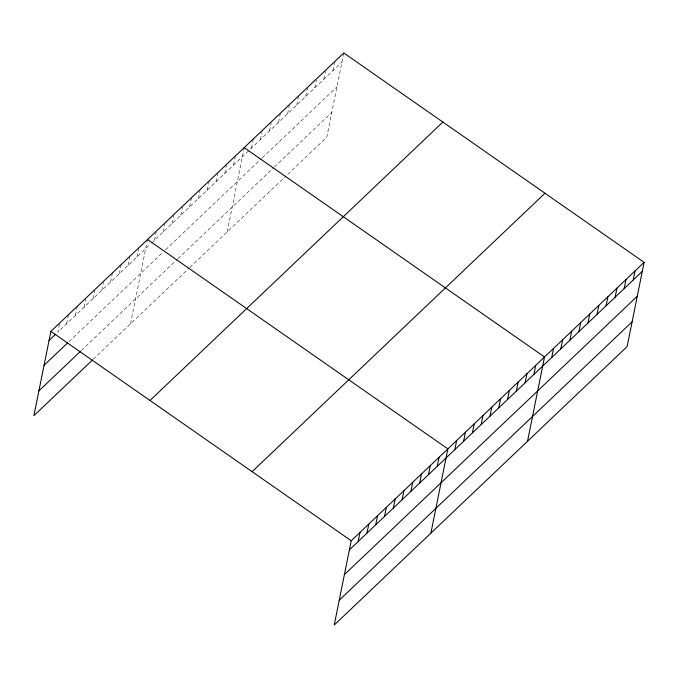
<?xml version="1.0" encoding="UTF-8"?>
<svg xmlns="http://www.w3.org/2000/svg" width="678" height="678" viewBox="0 0 678 678"><rect width="100%" height="100%" fill="white"/><g stroke="black" fill="none" stroke-linecap="round" stroke-linejoin="round"><path stroke-width="0.51" stroke-dasharray="3.39 2.54" d="M59.478 324.05L57.842 332.135L150.838 243.733M66.63 323.779L68.461 314.685M75.419 315.431L77.25 306.337M84.208 307.075L85.835 298.998M92.988 298.727L94.827 289.633M101.776 290.37L103.403 282.285M110.565 282.014L112.395 272.929M119.353 273.666L121.184 264.573M128.134 265.31L129.769 257.233M136.922 256.962L138.753 247.868M130.549 323.787L147.541 239.512M154.499 240.258L156.126 232.173M163.279 231.901L164.915 223.816M172.068 223.545L173.695 215.468M180.857 215.197L182.484 207.112M189.645 206.841L191.476 197.747M198.425 198.493L200.061 190.408M207.214 190.137L209.044 181.043M216.002 181.789L217.833 172.695M224.791 173.432L226.418 165.347M233.571 165.076L235.41 155.991M227.198 231.91L244.19 147.635M251.411 148.118L253.241 139.032M260.462 139.515L262.098 131.43M269.513 130.905L271.149 122.828M278.573 122.303L280.404 113.209M287.625 113.701L289.252 105.615M296.676 105.09L298.506 95.996M305.727 96.488L307.558 87.394M314.778 87.877L316.414 79.801M323.83 79.275L325.465 71.19M332.89 70.665L334.72 61.579M343.771 52.969L326.779 137.244L286.794 175.255M151.567 243.038L341.941 62.062M68.953 341.627L162.669 252.538M165.602 249.75L261.496 158.584M262.25 157.872L336.932 86.869M81.368 350.484L177.289 259.301M178.017 258.606L273.692 167.652M274.446 166.941L331.779 112.438M93.208 359.289L189.128 268.107M189.857 267.403L286.04 175.966"/><path stroke-width="1.02" d="M644.1 262.335L351.221 540.756L334.229 625.031L627.108 346.602L644.1 262.335L343.771 52.969L50.892 331.398L33.9 415.665L92.479 359.984M358.17 541.493L360.01 532.4M366.959 533.145L368.79 524.052M375.748 524.789L377.578 515.695M384.536 516.441L386.367 507.347M393.316 508.085L395.155 498.991M402.105 499.728L403.935 490.643M410.893 491.38L412.724 482.287M419.682 483.024L421.513 473.93M428.462 474.676L430.301 465.583M437.251 466.32L439.081 457.226M430.877 533.145L447.87 448.878L147.541 239.512M454.828 449.616L456.658 440.522M463.608 441.259L465.447 432.174M472.397 432.911L474.227 423.818M481.185 424.555L483.016 415.461M489.974 416.207L491.804 407.114M498.754 407.851L500.593 398.757M507.542 399.503L509.373 390.409M516.331 391.147L518.162 382.053M525.111 382.79L526.95 373.705M533.9 374.442L535.739 365.349M527.526 441.268L544.519 356.992L244.19 147.635M551.739 357.484L553.57 348.39M560.791 348.873L562.63 339.788M569.842 340.271L571.681 331.178M578.902 331.661L580.732 322.575M587.953 323.059L589.784 313.965M597.004 314.456L598.835 305.363M606.056 305.846L607.886 296.752M615.107 297.244L616.946 288.15M624.158 288.633L625.997 279.548M633.218 280.031L635.049 270.937M49.062 340.483L55.647 334.22M44.053 365.298L67.486 343.026M38.9 390.859L80.64 351.179M149.999 400.486L442.878 122.057M252.114 471.668L544.993 193.247M349.39 549.85L642.269 271.42M344.382 574.656L637.261 296.235M339.229 600.216L632.108 321.796M50.892 331.398L351.221 540.756"/></g></svg>
